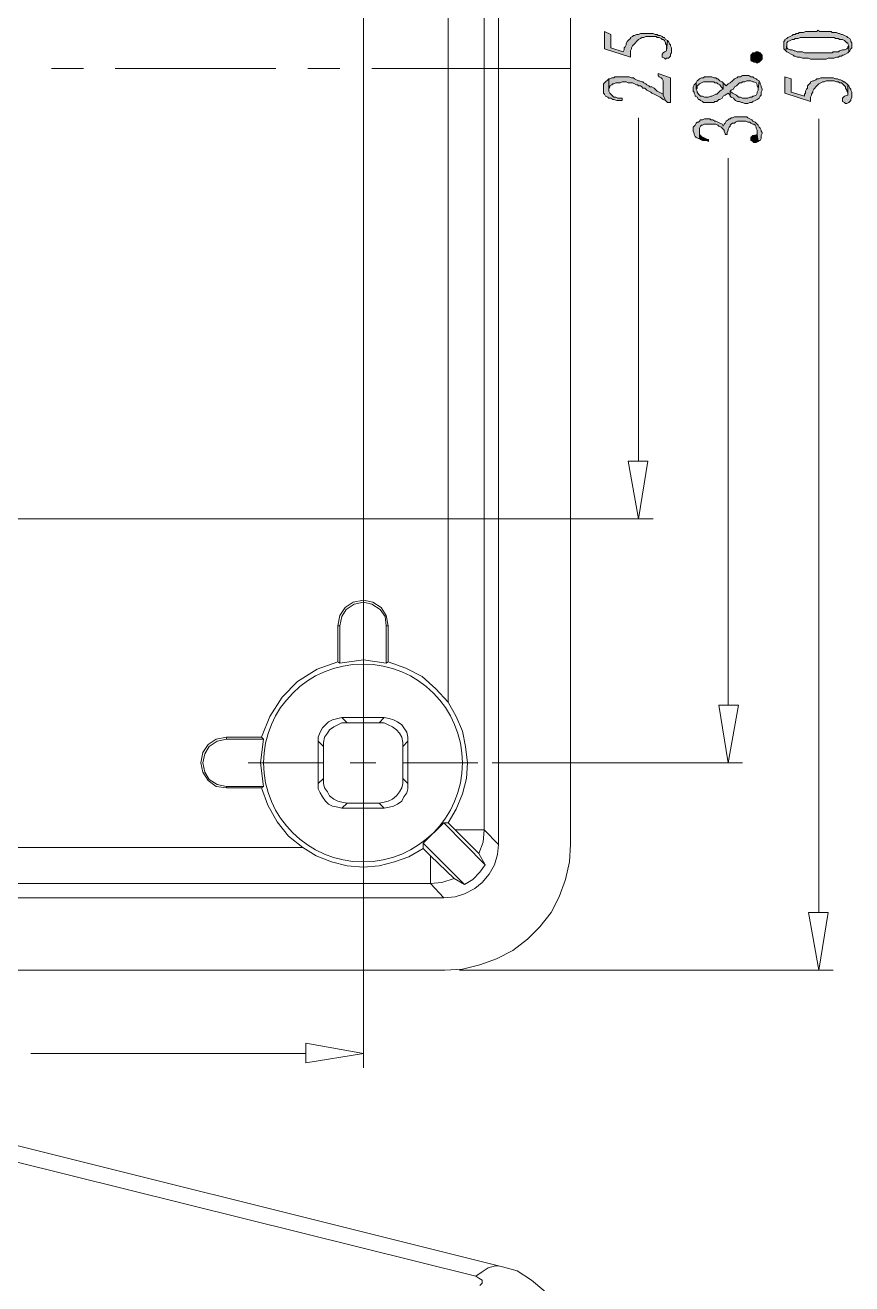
# Model space of a CAD drawing. Header units: millimetres. Extents: x 0 to 282, y 0 to 196.
# Drawn here: x 161.2 to 195.2, y 72.3 to 124 of the extents above; entities that cross this region are included whole.
import ezdxf

# ---------------------------------------------------------------- set-up
doc = ezdxf.new("R2010")
doc.units = ezdxf.units.MM

msp = doc.modelspace()

# ---------------------------------------------------------------- hatches: boundary and pattern name
h = msp.add_hatch(color=42)
h.dxf.hatch_style = 2
h.paths.add_polyline_path([(184.996561, 123.740227), (184.996561, 123.020561), (186.054894, 122.681894), (186.054894, 122.766561), (186.054894, 122.851227), (186.054894, 122.935894), (186.097227, 123.020561), (186.097227, 123.062894), (186.139561, 123.147561), (186.181894, 123.189894), (186.224227, 123.232227), (186.266561, 123.274561), (186.308894, 123.316894), (186.351227, 123.359228), (186.393561, 123.401561), (186.478228, 123.443894), (186.520561, 123.486227), (186.605227, 123.486227), (186.689894, 123.528561), (186.774561, 123.528561), (186.859227, 123.528561), (186.943894, 123.528561), (187.028561, 123.528561), (187.113227, 123.528561), (187.155561, 123.486227), (187.240227, 123.486227), (187.324894, 123.443894), (187.367227, 123.401561), (187.409561, 123.401561), (187.451894, 123.359228), (187.494227, 123.274561), (187.494227, 123.232227), (187.536561, 123.189894), (187.536561, 123.105227), (187.536561, 123.020561), (187.536561, 122.935894), (187.578894, 123.359228), (187.494227, 123.401561), (187.451894, 123.486227), (187.409561, 123.486227), (187.367227, 123.528561), (187.282561, 123.570894), (187.197894, 123.570894), (187.155561, 123.613227), (187.070894, 123.613227), (186.986227, 123.655561), (186.901561, 123.655561), (186.816894, 123.655561), (186.732227, 123.655561), (186.647561, 123.655561), (186.562894, 123.655561), (186.478228, 123.655561), (186.393561, 123.613227), (186.308894, 123.613227), (186.224227, 123.570894), (186.181894, 123.570894), (186.139561, 123.528561), (186.054894, 123.486227), (186.054894, 123.443894), (186.012561, 123.401561), (185.970227, 123.359228), (185.927894, 123.316894), (185.885561, 123.232227), (185.885561, 123.189894), (185.843227, 123.105227), (185.800894, 123.062894), (185.800894, 122.978227), (185.758561, 122.893561), (185.250561, 123.062894), (185.250561, 123.613227)])
h = msp.add_hatch(color=42)
h.dxf.hatch_style = 2
h.paths.add_polyline_path([(192.362561, 123.189894), (192.362561, 123.105227), (192.362561, 123.020561), (192.404894, 122.978227), (192.447228, 122.935894), (192.489561, 123.189894), (192.489561, 123.232227), (192.489561, 123.274561), (192.531894, 123.316894), (192.616561, 123.359228), (192.701227, 123.401561), (192.785894, 123.401561), (192.828228, 123.443894), (192.912894, 123.443894), (192.955227, 123.443894), (193.039894, 123.486227), (193.124561, 123.486227), (193.166894, 123.486227), (193.251561, 123.486227), (193.336227, 123.486227), (193.463227, 123.486227), (193.547894, 123.486227), (193.632561, 123.486227), (193.759561, 123.486227), (193.801894, 123.486227), (193.886561, 123.486227), (194.013561, 123.486227), (194.098227, 123.486227), (194.182894, 123.486227), (194.267561, 123.486227), (194.352227, 123.486227), (194.436894, 123.486227), (194.479227, 123.443894), (194.563894, 123.443894), (194.606227, 123.443894), (194.648561, 123.401561), (194.775561, 123.401561), (194.860228, 123.359228), (194.902561, 123.316894), (194.944894, 123.274561), (194.987227, 123.274561), (194.987227, 123.232227), (195.029561, 123.147561), (195.029561, 122.893561), (195.071894, 122.935894), (195.114227, 123.020561), (195.156561, 123.062894), (195.156561, 123.105227), (195.156561, 123.189894), (195.156561, 123.274561), (195.114227, 123.316894), (195.114227, 123.359228), (195.071894, 123.443894), (194.987227, 123.486227), (194.944894, 123.528561), (194.860228, 123.570894), (194.775561, 123.613227), (194.733228, 123.613227), (194.648561, 123.655561), (194.606227, 123.655561), (194.521561, 123.697894), (194.436894, 123.697894), (194.352227, 123.697894), (194.309894, 123.740227), (194.225227, 123.740227), (194.140561, 123.740227), (194.055894, 123.740227), (193.928894, 123.740227), (193.844227, 123.740227), (193.759561, 123.782561), (193.717227, 123.740227), (193.590228, 123.740227), (193.505561, 123.740227), (193.420894, 123.740227), (193.336227, 123.740227), (193.251561, 123.740227), (193.166894, 123.697894), (193.082227, 123.697894), (192.997561, 123.697894), (192.955227, 123.655561), (192.870561, 123.655561), (192.828228, 123.613227), (192.743561, 123.613227), (192.701227, 123.570894), (192.616561, 123.528561), (192.531894, 123.486227), (192.489561, 123.443894), (192.404894, 123.401561), (192.404894, 123.359228), (192.362561, 123.316894), (192.362561, 123.232227)])
h = msp.add_hatch(color=42)
h.dxf.hatch_style = 2
h.paths.add_polyline_path([(187.367227, 122.766561), (187.367227, 122.681894), (187.451894, 122.639561), (187.494227, 122.597227), (187.536561, 122.639561), (187.621227, 122.639561), (187.663561, 122.681894), (187.705894, 122.724227), (187.705894, 122.808894), (187.748227, 122.851227), (187.748227, 122.935894), (187.748227, 123.020561), (187.748227, 123.062894), (187.705894, 123.147561), (187.705894, 123.189894), (187.663561, 123.232227), (187.621227, 123.316894), (187.578894, 123.359228), (187.536561, 122.935894), (187.451894, 122.893561), (187.409561, 122.851227), (187.367227, 122.808894)])
h = msp.add_hatch(color=42)
h.dxf.hatch_style = 2
h.paths.add_polyline_path([(192.447228, 122.935894), (192.489561, 122.893561), (192.574227, 122.851227), (192.658894, 122.808894), (192.743561, 122.766561), (192.785894, 122.724227), (192.828228, 122.724227), (192.912894, 122.681894), (192.997561, 122.681894), (193.039894, 122.681894), (193.124561, 122.639561), (193.209227, 122.639561), (193.293894, 122.639561), (193.378561, 122.639561), (193.463227, 122.597227), (193.547894, 122.597227), (193.632561, 122.597227), (193.759561, 122.597227), (193.844227, 122.597227), (193.928894, 122.597227), (194.013561, 122.597227), (194.098227, 122.597227), (194.182894, 122.639561), (194.267561, 122.639561), (194.352227, 122.639561), (194.436894, 122.639561), (194.521561, 122.681894), (194.606227, 122.681894), (194.648561, 122.724227), (194.733228, 122.724227), (194.775561, 122.766561), (194.817894, 122.766561), (194.902561, 122.808894), (194.987227, 122.851227), (195.029561, 122.893561), (195.029561, 123.147561), (194.987227, 123.105227), (194.987227, 123.062894), (194.944894, 123.020561), (194.860228, 122.978227), (194.775561, 122.978227), (194.648561, 122.935894), (194.606227, 122.893561), (194.521561, 122.893561), (194.479227, 122.893561), (194.394561, 122.893561), (194.352227, 122.851227), (194.267561, 122.851227), (194.182894, 122.851227), (194.055894, 122.851227), (193.971227, 122.851227), (193.844227, 122.851227), (193.759561, 122.851227), (193.674894, 122.851227), (193.547894, 122.851227), (193.463227, 122.851227), (193.378561, 122.851227), (193.293894, 122.851227), (193.209227, 122.851227), (193.124561, 122.893561), (193.039894, 122.893561), (192.955227, 122.893561), (192.912894, 122.893561), (192.828228, 122.935894), (192.785894, 122.935894), (192.701227, 122.978227), (192.616561, 122.978227), (192.531894, 123.020561), (192.489561, 123.062894), (192.489561, 123.105227), (192.489561, 123.189894)])
h = msp.add_hatch(color=42)
h.dxf.hatch_style = 2
h.paths.add_polyline_path([(191.473561, 122.766561), (191.473561, 122.724227), (191.473561, 122.639561), (191.473561, 122.597227), (191.431227, 122.554894), (191.388894, 122.512561), (191.346561, 122.470227), (191.261894, 122.427894), (191.219561, 122.470227), (191.134894, 122.470227), (191.050227, 122.512561), (191.007894, 122.554894), (191.007894, 122.597227), (191.007894, 122.639561), (191.007894, 122.724227), (191.007894, 122.766561), (191.050227, 122.808894), (191.092561, 122.851227), (191.177227, 122.851227), (191.219561, 122.893561), (191.304227, 122.893561), (191.388894, 122.851227), (191.431227, 122.808894)])
h = msp.add_hatch(color=42)
h.dxf.hatch_style = 2
h.paths.add_polyline_path([(184.954227, 121.411894), (184.954227, 121.369561), (184.954227, 121.284894), (184.954227, 121.200227), (184.996561, 121.157894), (185.038894, 121.073227), (185.123561, 121.030894), (185.165894, 120.988561), (185.250561, 120.988561), (185.335228, 120.946227), (185.377561, 120.946227), (185.504561, 120.903894), (185.589227, 120.903894), (185.716227, 120.903894), (185.716227, 120.988561), (185.631561, 120.988561), (185.546894, 120.988561), (185.462228, 121.030894), (185.377561, 121.030894), (185.335228, 121.073227), (185.292894, 121.115561), (185.250561, 121.157894), (185.208227, 121.200227), (185.165894, 121.284894), (185.165894, 121.327227), (185.165894, 121.792894), (185.123561, 121.750561), (185.038894, 121.665894), (184.996561, 121.623561), (184.954227, 121.581227), (184.954227, 121.538894), (184.954227, 121.496561)])
h = msp.add_hatch(color=42)
h.dxf.hatch_style = 2
h.paths.add_polyline_path([(185.165894, 121.792894), (185.165894, 121.327227), (185.165894, 121.369561), (185.208227, 121.454227), (185.208227, 121.496561), (185.292894, 121.538894), (185.335228, 121.581227), (185.377561, 121.581227), (185.462228, 121.623561), (185.546894, 121.623561), (185.631561, 121.623561), (185.716227, 121.665894), (185.800894, 121.665894), (185.843227, 121.665894), (185.885561, 121.665894), (185.970227, 121.623561), (186.054894, 121.623561), (186.139561, 121.623561), (186.224227, 121.581227), (186.308894, 121.538894), (186.351227, 121.538894), (186.393561, 121.496561), (186.435894, 121.496561), (186.478228, 121.496561), (186.520561, 121.454227), (186.562894, 121.411894), (186.647561, 121.411894), (186.689894, 121.369561), (186.732227, 121.327227), (186.816894, 121.284894), (186.901561, 121.242561), (186.943894, 121.200227), (187.028561, 121.157894), (187.113227, 121.115561), (187.197894, 121.073227), (187.282561, 121.030894), (187.409561, 120.946227), (187.494227, 120.903894), (187.409561, 121.115561), (187.409561, 121.157894), (187.324894, 121.200227), (187.240227, 121.242561), (187.155561, 121.284894), (187.070894, 121.369561), (187.028561, 121.411894), (186.943894, 121.454227), (186.859227, 121.454227), (186.816894, 121.496561), (186.732227, 121.538894), (186.689894, 121.581227), (186.605227, 121.623561), (186.562894, 121.665894), (186.520561, 121.665894), (186.435894, 121.708227), (186.393561, 121.708227), (186.308894, 121.750561), (186.224227, 121.792894), (186.181894, 121.835228), (186.097227, 121.835228), (186.012561, 121.877561), (185.927894, 121.877561), (185.843227, 121.877561), (185.800894, 121.877561), (185.716227, 121.877561), (185.589227, 121.877561), (185.504561, 121.877561), (185.419894, 121.877561), (185.377561, 121.835228), (185.292894, 121.835228), (185.208227, 121.792894)])
h = msp.add_hatch(color=42)
h.dxf.hatch_style = 2
h.paths.add_polyline_path([(187.197894, 122.004561), (187.197894, 121.919894), (187.240227, 121.877561), (187.324894, 121.835228), (187.367227, 121.792894), (187.409561, 121.708227), (187.409561, 121.665894), (187.409561, 121.115561), (187.494227, 120.903894), (187.578894, 120.819227), (187.705894, 120.819227), (187.705894, 121.835228)])
h = msp.add_hatch(color=42)
h.dxf.hatch_style = 2
h.paths.add_polyline_path([(188.637227, 121.369561), (188.637227, 121.284894), (188.679561, 121.242561), (188.679561, 121.200227), (188.721894, 121.115561), (188.721894, 121.073227), (188.806561, 121.030894), (188.848894, 120.946227), (188.891227, 120.946227), (188.933561, 120.903894), (189.018227, 120.861561), (189.060561, 120.819227), (189.145227, 120.819227), (189.229894, 120.819227), (189.314561, 120.819227), (189.399227, 120.819227), (189.483894, 120.819227), (189.526228, 120.861561), (189.610894, 120.861561), (189.653227, 120.903894), (189.695561, 120.946227), (189.737894, 120.946227), (189.822561, 120.988561), (189.864894, 121.073227), (189.949561, 121.115561), (190.076561, 121.200227), (190.118894, 121.157894), (190.161227, 121.073227), (190.161227, 121.284894), (190.203561, 121.327227), (190.288227, 121.369561), (190.330561, 121.454227), (190.415227, 121.496561), (190.457561, 121.538894), (190.499894, 121.581227), (190.542228, 121.623561), (190.626894, 121.623561), (190.669228, 121.665894), (190.753894, 121.665894), (190.838561, 121.708227), (190.923227, 121.708227), (191.007894, 121.708227), (191.092561, 121.665894), (191.134894, 121.665894), (191.219561, 121.623561), (191.261894, 121.538894), (191.261894, 121.496561), (191.304227, 121.411894), (191.304227, 121.369561), (191.346561, 121.708227), (191.261894, 121.750561), (191.219561, 121.792894), (191.134894, 121.835228), (191.092561, 121.877561), (191.007894, 121.877561), (190.923227, 121.919894), (190.838561, 121.919894), (190.796227, 121.919894), (190.669228, 121.919894), (190.584561, 121.877561), (190.542228, 121.877561), (190.499894, 121.877561), (190.457561, 121.877561), (190.457561, 121.835228), (190.415227, 121.835228), (190.330561, 121.792894), (190.288227, 121.750561), (190.245894, 121.708227), (190.161227, 121.623561), (190.076561, 121.581227), (189.991894, 121.496561), (189.949561, 121.538894), (189.864894, 121.623561), (189.864894, 121.369561), (189.780227, 121.327227), (189.737894, 121.284894), (189.653227, 121.200227), (189.610894, 121.157894), (189.568561, 121.157894), (189.483894, 121.115561), (189.399227, 121.073227), (189.356894, 121.073227), (189.272227, 121.030894), (189.187561, 121.030894), (189.102894, 121.030894), (189.018227, 121.073227), (188.933561, 121.073227), (188.891227, 121.115561), (188.848894, 121.157894), (188.806561, 121.242561), (188.806561, 121.284894), (188.764227, 121.369561), (188.764227, 121.623561), (188.721894, 121.581227), (188.679561, 121.538894), (188.637227, 121.454227)])
h = msp.add_hatch(color=42)
h.dxf.hatch_style = 2
h.paths.add_polyline_path([(188.764227, 121.623561), (188.764227, 121.369561), (188.806561, 121.411894), (188.806561, 121.496561), (188.848894, 121.538894), (188.891227, 121.581227), (188.975894, 121.623561), (189.060561, 121.665894), (189.145227, 121.665894), (189.229894, 121.665894), (189.272227, 121.665894), (189.356894, 121.665894), (189.441561, 121.665894), (189.483894, 121.665894), (189.526228, 121.623561), (189.610894, 121.623561), (189.653227, 121.581227), (189.737894, 121.538894), (189.780227, 121.454227), (189.864894, 121.369561), (189.864894, 121.623561), (189.822561, 121.665894), (189.737894, 121.708227), (189.695561, 121.750561), (189.653227, 121.792894), (189.610894, 121.792894), (189.568561, 121.835228), (189.483894, 121.835228), (189.399227, 121.877561), (189.314561, 121.877561), (189.229894, 121.877561), (189.187561, 121.877561), (189.102894, 121.877561), (189.060561, 121.835228), (188.975894, 121.835228), (188.891227, 121.792894), (188.848894, 121.750561), (188.806561, 121.708227)])
h = msp.add_hatch(color=42)
h.dxf.hatch_style = 2
h.paths.add_polyline_path([(190.161227, 121.073227), (190.203561, 121.030894), (190.288227, 120.988561), (190.330561, 120.946227), (190.372894, 120.903894), (190.457561, 120.861561), (190.542228, 120.861561), (190.626894, 120.819227), (190.669228, 120.819227), (190.753894, 120.776894), (190.838561, 120.776894), (190.880894, 120.776894), (190.965561, 120.819227), (191.050227, 120.819227), (191.092561, 120.861561), (191.177227, 120.903894), (191.261894, 120.946227), (191.346561, 120.988561), (191.388894, 121.073227), (191.431227, 121.115561), (191.431227, 121.200227), (191.431227, 121.242561), (191.473561, 121.327227), (191.473561, 121.369561), (191.431227, 121.454227), (191.431227, 121.496561), (191.388894, 121.581227), (191.388894, 121.623561), (191.346561, 121.708227), (191.304227, 121.369561), (191.304227, 121.327227), (191.261894, 121.242561), (191.261894, 121.200227), (191.219561, 121.115561), (191.134894, 121.073227), (191.092561, 121.073227), (191.050227, 121.030894), (190.965561, 121.030894), (190.880894, 120.988561), (190.796227, 120.988561), (190.753894, 120.988561), (190.669228, 120.988561), (190.584561, 121.030894), (190.542228, 121.030894), (190.499894, 121.030894), (190.457561, 121.073227), (190.415227, 121.115561), (190.330561, 121.157894), (190.245894, 121.200227), (190.161227, 121.284894)])
h = msp.add_hatch(color=42)
h.dxf.hatch_style = 2
h.paths.add_polyline_path([(192.404894, 121.877561), (192.404894, 121.200227), (193.463227, 120.861561), (193.463227, 120.946227), (193.463227, 121.030894), (193.505561, 121.115561), (193.505561, 121.157894), (193.547894, 121.242561), (193.547894, 121.284894), (193.590228, 121.369561), (193.632561, 121.411894), (193.674894, 121.454227), (193.717227, 121.496561), (193.759561, 121.538894), (193.801894, 121.581227), (193.886561, 121.623561), (193.971227, 121.665894), (194.013561, 121.665894), (194.098227, 121.708227), (194.182894, 121.708227), (194.267561, 121.708227), (194.352227, 121.708227), (194.436894, 121.708227), (194.521561, 121.665894), (194.606227, 121.665894), (194.648561, 121.623561), (194.733228, 121.623561), (194.775561, 121.581227), (194.817894, 121.538894), (194.860228, 121.496561), (194.902561, 121.454227), (194.902561, 121.411894), (194.944894, 121.327227), (194.944894, 121.284894), (194.987227, 121.200227), (194.987227, 121.115561), (194.987227, 121.538894), (194.944894, 121.581227), (194.860228, 121.665894), (194.817894, 121.665894), (194.775561, 121.708227), (194.690894, 121.750561), (194.648561, 121.750561), (194.563894, 121.792894), (194.479227, 121.792894), (194.394561, 121.835228), (194.309894, 121.835228), (194.225227, 121.835228), (194.140561, 121.835228), (194.055894, 121.835228), (193.971227, 121.835228), (193.886561, 121.835228), (193.801894, 121.792894), (193.717227, 121.792894), (193.674894, 121.750561), (193.590228, 121.708227), (193.547894, 121.708227), (193.463227, 121.665894), (193.463227, 121.623561), (193.420894, 121.581227), (193.378561, 121.538894), (193.336227, 121.496561), (193.336227, 121.411894), (193.293894, 121.369561), (193.251561, 121.284894), (193.251561, 121.200227), (193.209227, 121.157894), (193.209227, 121.073227), (192.658894, 121.242561), (192.658894, 121.792894)])
h = msp.add_hatch(color=42)
h.dxf.hatch_style = 2
h.paths.add_polyline_path([(194.775561, 120.946227), (194.775561, 120.861561), (194.860228, 120.819227), (194.902561, 120.776894), (194.944894, 120.776894), (195.029561, 120.819227), (195.071894, 120.861561), (195.114227, 120.903894), (195.114227, 120.946227), (195.156561, 121.030894), (195.156561, 121.115561), (195.156561, 121.200227), (195.156561, 121.242561), (195.114227, 121.327227), (195.114227, 121.369561), (195.071894, 121.411894), (195.029561, 121.496561), (194.987227, 121.538894), (194.987227, 121.115561), (194.860228, 121.073227), (194.817894, 121.030894), (194.775561, 120.988561)])
h = msp.add_hatch(color=42)
h.dxf.hatch_style = 2
h.paths.add_polyline_path([(188.637227, 119.676227), (188.637227, 119.633894), (188.679561, 119.549228), (188.679561, 119.506894), (188.721894, 119.422227), (188.764227, 119.379894), (188.848894, 119.337561), (188.891227, 119.337561), (188.891227, 119.633894), (188.891227, 119.718561), (188.891227, 119.760894), (188.933561, 119.845561), (188.975894, 119.887894), (189.018227, 119.887894), (189.102894, 119.930227), (189.187561, 119.930227), (189.272227, 119.930227), (189.356894, 119.930227), (189.399227, 119.930227), (189.483894, 119.930227), (189.568561, 119.930227), (189.653227, 119.887894), (189.695561, 119.845561), (189.780227, 119.803227), (189.864894, 119.718561), (189.907227, 119.676227), (189.907227, 119.633894), (189.949561, 119.549228), (189.949561, 119.506894), (190.034227, 119.506894), (190.034227, 119.591561), (190.076561, 119.676227), (190.076561, 119.718561), (190.118894, 119.803227), (190.161227, 119.845561), (190.161227, 119.887894), (190.203561, 119.930227), (190.245894, 119.972561), (190.330561, 119.972561), (190.372894, 120.014894), (190.457561, 120.057227), (190.542228, 120.057227), (190.626894, 120.057227), (190.711561, 120.057227), (190.796227, 120.057227), (190.880894, 120.014894), (190.965561, 120.014894), (191.007894, 119.972561), (191.092561, 119.930227), (191.134894, 119.930227), (191.177227, 119.887894), (191.219561, 119.803227), (191.219561, 119.760894), (191.261894, 119.676227), (191.261894, 119.591561), (191.261894, 119.506894), (191.304227, 119.210561), (191.346561, 119.252894), (191.388894, 119.252894), (191.431227, 119.337561), (191.431227, 119.379894), (191.431227, 119.464561), (191.473561, 119.549228), (191.473561, 119.591561), (191.431227, 119.633894), (191.431227, 119.676227), (191.388894, 119.760894), (191.346561, 119.803227), (191.304227, 119.887894), (191.261894, 119.930227), (191.177227, 120.014894), (191.092561, 120.057227), (191.050227, 120.099561), (190.965561, 120.141894), (190.880894, 120.184227), (190.838561, 120.226561), (190.753894, 120.226561), (190.669228, 120.226561), (190.626894, 120.226561), (190.499894, 120.226561), (190.415227, 120.226561), (190.330561, 120.226561), (190.245894, 120.184227), (190.203561, 120.184227), (190.161227, 120.141894), (190.118894, 120.141894), (190.076561, 120.099561), (189.991894, 120.057227), (189.949561, 119.972561), (189.907227, 119.930227), (189.864894, 119.845561), (189.822561, 119.930227), (189.737894, 119.972561), (189.653227, 120.014894), (189.568561, 120.057227), (189.526228, 120.057227), (189.441561, 120.099561), (189.356894, 120.099561), (189.314561, 120.141894), (189.229894, 120.141894), (189.187561, 120.141894), (189.102894, 120.141894), (189.018227, 120.099561), (188.933561, 120.099561), (188.891227, 120.057227), (188.848894, 120.014894), (188.806561, 120.014894), (188.764227, 119.972561), (188.721894, 119.887894), (188.679561, 119.845561), (188.637227, 119.803227), (188.637227, 119.760894)])
h = msp.add_hatch(color=42)
h.dxf.hatch_style = 2
h.paths.add_polyline_path([(188.891227, 119.337561), (188.933561, 119.295227), (189.018227, 119.252894), (189.102894, 119.252894), (189.187561, 119.252894), (189.272227, 119.210561), (189.272227, 119.295227), (189.229894, 119.295227), (189.145227, 119.337561), (189.060561, 119.379894), (189.018227, 119.379894), (188.975894, 119.422227), (188.933561, 119.464561), (188.891227, 119.506894), (188.891227, 119.549228), (188.891227, 119.633894)])
h = msp.add_hatch(color=42)
h.dxf.hatch_style = 2
h.paths.add_polyline_path([(191.007894, 119.295227), (191.007894, 119.252894), (191.092561, 119.210561), (191.134894, 119.168228), (191.219561, 119.168228), (191.304227, 119.210561), (191.261894, 119.506894), (191.134894, 119.464561), (191.092561, 119.464561), (191.050227, 119.422227), (191.007894, 119.379894)])

# ---------------------------------------------------------------- linework, layer by layer
at = {"color": 0, "lineweight": 0}
for points in [[(180.636227, 90.339227), (180.636227, 154.135561)], [(183.599561, 154.135561), (183.599561, 90.339227)], [(178.561894, 153.542894), (178.561894, 96.181227)], [(180.043561, 153.542894), (180.043561, 90.931894)], [(176.106561, 99.313894), (176.021894, 99.737227), (175.810228, 100.075894), (175.471561, 100.287561), (175.090561, 100.372227), (174.667228, 100.287561), (174.328561, 100.075894), (174.116894, 99.737227), (174.032227, 99.313894)], [(176.021894, 99.313894), (175.979561, 99.694894), (175.767894, 99.991227), (175.429228, 100.202894), (175.090561, 100.287561), (174.709561, 100.202894), (174.370894, 99.991227), (174.201561, 99.694894), (174.116894, 99.313894)], [(174.032227, 97.832227), (174.032227, 99.313894)], [(174.032227, 99.313894), (174.116894, 99.313894)], [(174.116894, 97.789894), (174.116894, 99.313894)], [(176.021894, 99.313894), (176.021894, 97.789894)], [(176.106561, 99.313894), (176.021894, 99.313894)], [(176.106561, 99.313894), (176.106561, 97.832227)], [(174.032227, 97.832227), (173.185561, 97.535894), (172.381227, 97.027894), (171.746227, 96.392894), (171.238227, 95.588561), (170.899561, 94.741894)], [(174.116894, 97.789894), (174.032227, 97.832227)], [(176.021894, 97.789894), (175.090561, 97.916894), (174.116894, 97.789894)], [(176.106561, 97.832227), (176.021894, 97.789894)], [(178.561894, 96.181227), (178.053894, 96.731561), (177.503561, 97.239561), (176.826227, 97.578227), (176.106561, 97.832227)], [(178.561894, 91.228227), (178.900561, 91.778561), (179.154561, 92.413561), (179.323894, 93.048561), (179.366227, 93.683561), (179.281561, 94.360894), (179.154561, 94.995894), (178.900561, 95.588561), (178.561894, 96.181227)], [(174.201561, 95.546227), (174.032227, 95.503894), (173.820561, 95.461561), (173.651228, 95.376894), (173.524227, 95.249894), (173.397227, 95.122894), (173.312561, 94.953561), (173.227894, 94.741894), (173.227894, 94.572561)], [(174.413227, 95.334561), (174.201561, 95.334561), (174.032227, 95.249894), (173.862894, 95.165227), (173.693561, 95.038227), (173.608894, 94.911227), (173.481894, 94.741894), (173.439561, 94.530227), (173.439561, 94.360894)], [(174.201561, 95.546227), (174.413227, 95.334561)], [(175.937228, 95.546227), (174.201561, 95.546227)], [(175.725561, 95.334561), (174.413227, 95.334561)], [(175.937228, 95.546227), (175.725561, 95.334561)], [(176.699227, 94.360894), (176.699227, 94.530227), (176.656894, 94.741894), (176.572228, 94.911227), (176.445227, 95.038227), (176.275894, 95.165227), (176.106561, 95.249894), (175.937228, 95.334561), (175.725561, 95.334561)], [(176.910894, 94.572561), (176.910894, 94.741894), (176.868561, 94.953561), (176.741561, 95.122894), (176.656894, 95.249894), (176.487561, 95.376894), (176.318227, 95.461561), (176.148894, 95.503894), (175.937228, 95.546227)], [(169.460227, 94.741894), (169.036894, 94.657227), (168.698228, 94.445561), (168.486561, 94.106894), (168.401894, 93.683561), (168.486561, 93.302561), (168.698228, 92.963894), (169.036894, 92.709894), (169.460227, 92.667561)], [(169.460227, 94.657227), (169.079227, 94.572561), (168.740561, 94.360894), (168.571227, 94.064561), (168.486561, 93.683561), (168.571227, 93.302561), (168.740561, 93.006227), (169.079227, 92.794561), (169.460227, 92.709894)], [(169.460227, 94.657227), (169.460227, 94.741894)], [(169.460227, 94.741894), (170.899561, 94.741894)], [(169.460227, 94.657227), (170.984227, 94.657227)], [(170.984227, 94.657227), (170.857227, 93.683561), (170.984227, 92.709894)], [(170.899561, 94.741894), (170.984227, 94.657227)], [(173.227894, 94.572561), (173.439561, 94.360894)], [(173.227894, 94.572561), (173.227894, 92.836894)], [(173.439561, 93.048561), (173.439561, 94.360894)], [(176.910894, 94.572561), (176.699227, 94.360894)], [(176.699227, 93.048561), (176.699227, 94.360894)], [(176.910894, 92.836894), (176.910894, 94.572561)], [(169.460227, 92.709894), (169.460227, 92.667561)], [(170.984227, 92.709894), (169.460227, 92.709894)], [(170.899561, 92.667561), (169.460227, 92.667561)], [(170.984227, 92.709894), (170.899561, 92.667561)], [(170.899561, 92.667561), (171.153561, 91.947894), (171.534561, 91.270561), (172.000227, 90.677894), (172.592894, 90.212227)], [(173.227894, 92.836894), (173.439561, 93.048561)], [(173.227894, 92.836894), (173.227894, 92.625227), (173.312561, 92.455894), (173.397227, 92.286561), (173.524227, 92.117227), (173.651228, 91.990227), (173.820561, 91.905561), (174.032227, 91.863227), (174.201561, 91.820894)], [(173.439561, 93.048561), (173.439561, 92.836894), (173.481894, 92.667561), (173.608894, 92.498227), (173.693561, 92.328894), (173.862894, 92.201894), (174.032227, 92.117227), (174.201561, 92.074894), (174.413227, 92.032561)], [(175.725561, 92.032561), (175.937228, 92.074894), (176.106561, 92.117227), (176.275894, 92.201894), (176.445227, 92.328894), (176.572228, 92.498227), (176.656894, 92.667561), (176.699227, 92.836894), (176.699227, 93.048561)], [(175.937228, 91.820894), (176.148894, 91.863227), (176.318227, 91.905561), (176.487561, 91.990227), (176.656894, 92.117227), (176.741561, 92.286561), (176.868561, 92.455894), (176.910894, 92.625227), (176.910894, 92.836894)], [(176.910894, 92.836894), (176.699227, 93.048561)], [(174.201561, 91.820894), (174.413227, 92.032561)], [(174.201561, 91.820894), (175.937228, 91.820894)], [(175.725561, 92.032561), (174.413227, 92.032561)], [(175.937228, 91.820894), (175.725561, 92.032561)], [(177.545894, 90.381561), (178.392561, 91.228227)], [(178.392561, 91.228227), (178.561894, 91.228227)], [(180.085894, 89.492561), (178.392561, 91.228227)], [(178.858228, 90.931894), (178.561894, 91.228227)], [(179.831894, 89.958227), (178.858228, 90.931894)], [(178.858228, 90.931894), (180.043561, 90.931894)], [(179.831894, 89.958227), (180.001228, 90.423894), (180.043561, 90.931894)], [(180.043561, 90.931894), (180.636227, 90.339227)], [(172.592894, 90.212227), (137.456227, 90.212227)], [(172.592894, 90.212227), (173.143227, 89.873561), (173.778227, 89.619561), (174.413227, 89.450227), (175.090561, 89.407894), (175.725561, 89.450227), (176.360561, 89.619561), (176.953228, 89.831227), (177.545894, 90.169894)], [(177.545894, 90.169894), (177.545894, 90.381561)], [(177.545894, 90.381561), (179.239227, 88.688227)], [(177.545894, 90.169894), (177.842228, 89.873561)], [(178.392561, 88.137894), (178.858228, 88.180227), (179.239227, 88.307227), (179.662561, 88.518894), (179.958894, 88.772894), (180.255227, 89.111561), (180.466894, 89.492561), (180.593894, 89.915894), (180.636227, 90.339227)], [(178.434894, 85.174561), (179.154561, 85.216894), (179.874227, 85.386227), (180.551561, 85.640228), (181.228894, 85.978894), (181.821561, 86.444561), (182.329561, 86.952561), (182.795227, 87.545227), (183.133894, 88.180227), (183.387894, 88.899894), (183.557227, 89.619561), (183.599561, 90.339227)], [(177.842228, 89.873561), (178.815894, 88.942228)], [(177.842228, 89.873561), (177.842228, 88.730561)], [(179.239227, 88.688227), (179.577894, 88.899894), (179.874227, 89.196227), (180.085894, 89.492561)], [(180.085894, 89.492561), (179.831894, 89.958227)], [(177.842228, 88.730561), (178.307894, 88.772894), (178.815894, 88.942228)], [(178.815894, 88.942228), (179.239227, 88.688227)], [(177.842228, 88.730561), (137.456227, 88.730561)], [(177.842228, 88.730561), (178.392561, 88.137894)], [(136.905894, 88.137894), (178.392561, 88.137894)], [(178.434894, 85.174561), (136.863561, 85.174561)], [(156.887227, 78.951561), (180.805561, 72.982561)], [(179.704894, 72.601561), (155.828894, 78.528227)], [(179.704894, 72.601561), (179.958894, 72.770894), (180.212894, 72.940228), (180.509227, 73.024894), (180.636227, 73.024894), (180.805561, 72.982561)], [(183.345561, 70.400228), (183.218561, 70.865894), (182.922227, 71.458561), (182.498894, 72.008894), (181.990894, 72.432227), (181.398227, 72.813227), (180.805561, 72.982561)], [(179.874227, 72.220561), (179.958894, 72.305227), (179.958894, 72.389894), (179.958894, 72.432227), (179.831894, 72.516894), (179.704894, 72.601561)]]:
    msp.add_lwpolyline(points, dxfattribs=at)
at = {"color": 131, "lineweight": 0}
for points in [[(175.090561, 136.821227), (175.090561, 81.152894)], [(144.187227, 103.716561), (186.986227, 103.716561)], [(180.382227, 93.683561), (190.669228, 93.683561)], [(179.027561, 85.174561), (194.394561, 85.174561)]]:
    msp.add_lwpolyline(points, dxfattribs=at)
at = {"color": 42, "lineweight": 0}
for points in [[(184.996561, 123.740227), (184.996561, 123.020561), (186.054894, 122.681894), (186.054894, 122.766561), (186.054894, 122.851227), (186.054894, 122.935894), (186.097227, 123.020561), (186.097227, 123.062894), (186.139561, 123.147561), (186.181894, 123.189894), (186.224227, 123.232227), (186.266561, 123.274561), (186.308894, 123.316894), (186.351227, 123.359228), (186.393561, 123.401561), (186.478228, 123.443894), (186.520561, 123.486227), (186.605227, 123.486227), (186.689894, 123.528561), (186.774561, 123.528561), (186.859227, 123.528561), (186.943894, 123.528561), (187.028561, 123.528561), (187.113227, 123.528561), (187.155561, 123.486227), (187.240227, 123.486227), (187.324894, 123.443894), (187.367227, 123.401561), (187.409561, 123.401561), (187.451894, 123.359228), (187.494227, 123.274561), (187.494227, 123.232227), (187.536561, 123.189894), (187.536561, 123.105227), (187.536561, 123.020561), (187.536561, 122.935894), (187.578894, 123.359228), (187.494227, 123.401561), (187.451894, 123.486227), (187.409561, 123.486227), (187.367227, 123.528561), (187.282561, 123.570894), (187.197894, 123.570894), (187.155561, 123.613227), (187.070894, 123.613227), (186.986227, 123.655561), (186.901561, 123.655561), (186.816894, 123.655561), (186.732227, 123.655561), (186.647561, 123.655561), (186.562894, 123.655561), (186.478228, 123.655561), (186.393561, 123.613227), (186.308894, 123.613227), (186.224227, 123.570894), (186.181894, 123.570894), (186.139561, 123.528561), (186.054894, 123.486227), (186.054894, 123.443894), (186.012561, 123.401561), (185.970227, 123.359228), (185.927894, 123.316894), (185.885561, 123.232227), (185.885561, 123.189894), (185.843227, 123.105227), (185.800894, 123.062894), (185.800894, 122.978227), (185.758561, 122.893561), (185.250561, 123.062894), (185.250561, 123.613227)], [(192.362561, 123.189894), (192.362561, 123.105227), (192.362561, 123.020561), (192.404894, 122.978227), (192.447228, 122.935894), (192.489561, 123.189894), (192.489561, 123.232227), (192.489561, 123.274561), (192.531894, 123.316894), (192.616561, 123.359228), (192.701227, 123.401561), (192.785894, 123.401561), (192.828228, 123.443894), (192.912894, 123.443894), (192.955227, 123.443894), (193.039894, 123.486227), (193.124561, 123.486227), (193.166894, 123.486227), (193.251561, 123.486227), (193.336227, 123.486227), (193.463227, 123.486227), (193.547894, 123.486227), (193.632561, 123.486227), (193.759561, 123.486227), (193.801894, 123.486227), (193.886561, 123.486227), (194.013561, 123.486227), (194.098227, 123.486227), (194.182894, 123.486227), (194.267561, 123.486227), (194.352227, 123.486227), (194.436894, 123.486227), (194.479227, 123.443894), (194.563894, 123.443894), (194.606227, 123.443894), (194.648561, 123.401561), (194.775561, 123.401561), (194.860228, 123.359228), (194.902561, 123.316894), (194.944894, 123.274561), (194.987227, 123.274561), (194.987227, 123.232227), (195.029561, 123.147561), (195.029561, 122.893561), (195.071894, 122.935894), (195.114227, 123.020561), (195.156561, 123.062894), (195.156561, 123.105227), (195.156561, 123.189894), (195.156561, 123.274561), (195.114227, 123.316894), (195.114227, 123.359228), (195.071894, 123.443894), (194.987227, 123.486227), (194.944894, 123.528561), (194.860228, 123.570894), (194.775561, 123.613227), (194.733228, 123.613227), (194.648561, 123.655561), (194.606227, 123.655561), (194.521561, 123.697894), (194.436894, 123.697894), (194.352227, 123.697894), (194.309894, 123.740227), (194.225227, 123.740227), (194.140561, 123.740227), (194.055894, 123.740227), (193.928894, 123.740227), (193.844227, 123.740227), (193.759561, 123.782561), (193.717227, 123.740227), (193.590228, 123.740227), (193.505561, 123.740227), (193.420894, 123.740227), (193.336227, 123.740227), (193.251561, 123.740227), (193.166894, 123.697894), (193.082227, 123.697894), (192.997561, 123.697894), (192.955227, 123.655561), (192.870561, 123.655561), (192.828228, 123.613227), (192.743561, 123.613227), (192.701227, 123.570894), (192.616561, 123.528561), (192.531894, 123.486227), (192.489561, 123.443894), (192.404894, 123.401561), (192.404894, 123.359228), (192.362561, 123.316894), (192.362561, 123.232227)], [(187.367227, 122.766561), (187.367227, 122.681894), (187.451894, 122.639561), (187.494227, 122.597227), (187.536561, 122.639561), (187.621227, 122.639561), (187.663561, 122.681894), (187.705894, 122.724227), (187.705894, 122.808894), (187.748227, 122.851227), (187.748227, 122.935894), (187.748227, 123.020561), (187.748227, 123.062894), (187.705894, 123.147561), (187.705894, 123.189894), (187.663561, 123.232227), (187.621227, 123.316894), (187.578894, 123.359228), (187.536561, 122.935894), (187.451894, 122.893561), (187.409561, 122.851227), (187.367227, 122.808894)], [(192.447228, 122.935894), (192.489561, 122.893561), (192.574227, 122.851227), (192.658894, 122.808894), (192.743561, 122.766561), (192.785894, 122.724227), (192.828228, 122.724227), (192.912894, 122.681894), (192.997561, 122.681894), (193.039894, 122.681894), (193.124561, 122.639561), (193.209227, 122.639561), (193.293894, 122.639561), (193.378561, 122.639561), (193.463227, 122.597227), (193.547894, 122.597227), (193.632561, 122.597227), (193.759561, 122.597227), (193.844227, 122.597227), (193.928894, 122.597227), (194.013561, 122.597227), (194.098227, 122.597227), (194.182894, 122.639561), (194.267561, 122.639561), (194.352227, 122.639561), (194.436894, 122.639561), (194.521561, 122.681894), (194.606227, 122.681894), (194.648561, 122.724227), (194.733228, 122.724227), (194.775561, 122.766561), (194.817894, 122.766561), (194.902561, 122.808894), (194.987227, 122.851227), (195.029561, 122.893561), (195.029561, 123.147561), (194.987227, 123.105227), (194.987227, 123.062894), (194.944894, 123.020561), (194.860228, 122.978227), (194.775561, 122.978227), (194.648561, 122.935894), (194.606227, 122.893561), (194.521561, 122.893561), (194.479227, 122.893561), (194.394561, 122.893561), (194.352227, 122.851227), (194.267561, 122.851227), (194.182894, 122.851227), (194.055894, 122.851227), (193.971227, 122.851227), (193.844227, 122.851227), (193.759561, 122.851227), (193.674894, 122.851227), (193.547894, 122.851227), (193.463227, 122.851227), (193.378561, 122.851227), (193.293894, 122.851227), (193.209227, 122.851227), (193.124561, 122.893561), (193.039894, 122.893561), (192.955227, 122.893561), (192.912894, 122.893561), (192.828228, 122.935894), (192.785894, 122.935894), (192.701227, 122.978227), (192.616561, 122.978227), (192.531894, 123.020561), (192.489561, 123.062894), (192.489561, 123.105227), (192.489561, 123.189894)], [(191.473561, 122.766561), (191.473561, 122.724227), (191.473561, 122.639561), (191.473561, 122.597227), (191.431227, 122.554894), (191.388894, 122.512561), (191.346561, 122.470227), (191.261894, 122.427894), (191.219561, 122.470227), (191.134894, 122.470227), (191.050227, 122.512561), (191.007894, 122.554894), (191.007894, 122.597227), (191.007894, 122.639561), (191.007894, 122.724227), (191.007894, 122.766561), (191.050227, 122.808894), (191.092561, 122.851227), (191.177227, 122.851227), (191.219561, 122.893561), (191.304227, 122.893561), (191.388894, 122.851227), (191.431227, 122.808894)], [(184.954227, 121.411894), (184.954227, 121.369561), (184.954227, 121.284894), (184.954227, 121.200227), (184.996561, 121.157894), (185.038894, 121.073227), (185.123561, 121.030894), (185.165894, 120.988561), (185.250561, 120.988561), (185.335228, 120.946227), (185.377561, 120.946227), (185.504561, 120.903894), (185.589227, 120.903894), (185.716227, 120.903894), (185.716227, 120.988561), (185.631561, 120.988561), (185.546894, 120.988561), (185.462228, 121.030894), (185.377561, 121.030894), (185.335228, 121.073227), (185.292894, 121.115561), (185.250561, 121.157894), (185.208227, 121.200227), (185.165894, 121.284894), (185.165894, 121.327227), (185.165894, 121.792894), (185.123561, 121.750561), (185.038894, 121.665894), (184.996561, 121.623561), (184.954227, 121.581227), (184.954227, 121.538894), (184.954227, 121.496561)], [(185.165894, 121.792894), (185.165894, 121.327227), (185.165894, 121.369561), (185.208227, 121.454227), (185.208227, 121.496561), (185.292894, 121.538894), (185.335228, 121.581227), (185.377561, 121.581227), (185.462228, 121.623561), (185.546894, 121.623561), (185.631561, 121.623561), (185.716227, 121.665894), (185.800894, 121.665894), (185.843227, 121.665894), (185.885561, 121.665894), (185.970227, 121.623561), (186.054894, 121.623561), (186.139561, 121.623561), (186.224227, 121.581227), (186.308894, 121.538894), (186.351227, 121.538894), (186.393561, 121.496561), (186.435894, 121.496561), (186.478228, 121.496561), (186.520561, 121.454227), (186.562894, 121.411894), (186.647561, 121.411894), (186.689894, 121.369561), (186.732227, 121.327227), (186.816894, 121.284894), (186.901561, 121.242561), (186.943894, 121.200227), (187.028561, 121.157894), (187.113227, 121.115561), (187.197894, 121.073227), (187.282561, 121.030894), (187.409561, 120.946227), (187.494227, 120.903894), (187.409561, 121.115561), (187.409561, 121.157894), (187.324894, 121.200227), (187.240227, 121.242561), (187.155561, 121.284894), (187.070894, 121.369561), (187.028561, 121.411894), (186.943894, 121.454227), (186.859227, 121.454227), (186.816894, 121.496561), (186.732227, 121.538894), (186.689894, 121.581227), (186.605227, 121.623561), (186.562894, 121.665894), (186.520561, 121.665894), (186.435894, 121.708227), (186.393561, 121.708227), (186.308894, 121.750561), (186.224227, 121.792894), (186.181894, 121.835228), (186.097227, 121.835228), (186.012561, 121.877561), (185.927894, 121.877561), (185.843227, 121.877561), (185.800894, 121.877561), (185.716227, 121.877561), (185.589227, 121.877561), (185.504561, 121.877561), (185.419894, 121.877561), (185.377561, 121.835228), (185.292894, 121.835228), (185.208227, 121.792894)], [(187.197894, 122.004561), (187.197894, 121.919894), (187.240227, 121.877561), (187.324894, 121.835228), (187.367227, 121.792894), (187.409561, 121.708227), (187.409561, 121.665894), (187.409561, 121.115561), (187.494227, 120.903894), (187.578894, 120.819227), (187.705894, 120.819227), (187.705894, 121.835228)], [(188.637227, 121.369561), (188.637227, 121.284894), (188.679561, 121.242561), (188.679561, 121.200227), (188.721894, 121.115561), (188.721894, 121.073227), (188.806561, 121.030894), (188.848894, 120.946227), (188.891227, 120.946227), (188.933561, 120.903894), (189.018227, 120.861561), (189.060561, 120.819227), (189.145227, 120.819227), (189.229894, 120.819227), (189.314561, 120.819227), (189.399227, 120.819227), (189.483894, 120.819227), (189.526228, 120.861561), (189.610894, 120.861561), (189.653227, 120.903894), (189.695561, 120.946227), (189.737894, 120.946227), (189.822561, 120.988561), (189.864894, 121.073227), (189.949561, 121.115561), (190.076561, 121.200227), (190.118894, 121.157894), (190.161227, 121.073227), (190.161227, 121.284894), (190.203561, 121.327227), (190.288227, 121.369561), (190.330561, 121.454227), (190.415227, 121.496561), (190.457561, 121.538894), (190.499894, 121.581227), (190.542228, 121.623561), (190.626894, 121.623561), (190.669228, 121.665894), (190.753894, 121.665894), (190.838561, 121.708227), (190.923227, 121.708227), (191.007894, 121.708227), (191.092561, 121.665894), (191.134894, 121.665894), (191.219561, 121.623561), (191.261894, 121.538894), (191.261894, 121.496561), (191.304227, 121.411894), (191.304227, 121.369561), (191.346561, 121.708227), (191.261894, 121.750561), (191.219561, 121.792894), (191.134894, 121.835228), (191.092561, 121.877561), (191.007894, 121.877561), (190.923227, 121.919894), (190.838561, 121.919894), (190.796227, 121.919894), (190.669228, 121.919894), (190.584561, 121.877561), (190.542228, 121.877561), (190.499894, 121.877561), (190.457561, 121.877561), (190.457561, 121.835228), (190.415227, 121.835228), (190.330561, 121.792894), (190.288227, 121.750561), (190.245894, 121.708227), (190.161227, 121.623561), (190.076561, 121.581227), (189.991894, 121.496561), (189.949561, 121.538894), (189.864894, 121.623561), (189.864894, 121.369561), (189.780227, 121.327227), (189.737894, 121.284894), (189.653227, 121.200227), (189.610894, 121.157894), (189.568561, 121.157894), (189.483894, 121.115561), (189.399227, 121.073227), (189.356894, 121.073227), (189.272227, 121.030894), (189.187561, 121.030894), (189.102894, 121.030894), (189.018227, 121.073227), (188.933561, 121.073227), (188.891227, 121.115561), (188.848894, 121.157894), (188.806561, 121.242561), (188.806561, 121.284894), (188.764227, 121.369561), (188.764227, 121.623561), (188.721894, 121.581227), (188.679561, 121.538894), (188.637227, 121.454227)], [(188.764227, 121.623561), (188.764227, 121.369561), (188.806561, 121.411894), (188.806561, 121.496561), (188.848894, 121.538894), (188.891227, 121.581227), (188.975894, 121.623561), (189.060561, 121.665894), (189.145227, 121.665894), (189.229894, 121.665894), (189.272227, 121.665894), (189.356894, 121.665894), (189.441561, 121.665894), (189.483894, 121.665894), (189.526228, 121.623561), (189.610894, 121.623561), (189.653227, 121.581227), (189.737894, 121.538894), (189.780227, 121.454227), (189.864894, 121.369561), (189.864894, 121.623561), (189.822561, 121.665894), (189.737894, 121.708227), (189.695561, 121.750561), (189.653227, 121.792894), (189.610894, 121.792894), (189.568561, 121.835228), (189.483894, 121.835228), (189.399227, 121.877561), (189.314561, 121.877561), (189.229894, 121.877561), (189.187561, 121.877561), (189.102894, 121.877561), (189.060561, 121.835228), (188.975894, 121.835228), (188.891227, 121.792894), (188.848894, 121.750561), (188.806561, 121.708227)], [(190.161227, 121.073227), (190.203561, 121.030894), (190.288227, 120.988561), (190.330561, 120.946227), (190.372894, 120.903894), (190.457561, 120.861561), (190.542228, 120.861561), (190.626894, 120.819227), (190.669228, 120.819227), (190.753894, 120.776894), (190.838561, 120.776894), (190.880894, 120.776894), (190.965561, 120.819227), (191.050227, 120.819227), (191.092561, 120.861561), (191.177227, 120.903894), (191.261894, 120.946227), (191.346561, 120.988561), (191.388894, 121.073227), (191.431227, 121.115561), (191.431227, 121.200227), (191.431227, 121.242561), (191.473561, 121.327227), (191.473561, 121.369561), (191.431227, 121.454227), (191.431227, 121.496561), (191.388894, 121.581227), (191.388894, 121.623561), (191.346561, 121.708227), (191.304227, 121.369561), (191.304227, 121.327227), (191.261894, 121.242561), (191.261894, 121.200227), (191.219561, 121.115561), (191.134894, 121.073227), (191.092561, 121.073227), (191.050227, 121.030894), (190.965561, 121.030894), (190.880894, 120.988561), (190.796227, 120.988561), (190.753894, 120.988561), (190.669228, 120.988561), (190.584561, 121.030894), (190.542228, 121.030894), (190.499894, 121.030894), (190.457561, 121.073227), (190.415227, 121.115561), (190.330561, 121.157894), (190.245894, 121.200227), (190.161227, 121.284894)], [(192.404894, 121.877561), (192.404894, 121.200227), (193.463227, 120.861561), (193.463227, 120.946227), (193.463227, 121.030894), (193.505561, 121.115561), (193.505561, 121.157894), (193.547894, 121.242561), (193.547894, 121.284894), (193.590228, 121.369561), (193.632561, 121.411894), (193.674894, 121.454227), (193.717227, 121.496561), (193.759561, 121.538894), (193.801894, 121.581227), (193.886561, 121.623561), (193.971227, 121.665894), (194.013561, 121.665894), (194.098227, 121.708227), (194.182894, 121.708227), (194.267561, 121.708227), (194.352227, 121.708227), (194.436894, 121.708227), (194.521561, 121.665894), (194.606227, 121.665894), (194.648561, 121.623561), (194.733228, 121.623561), (194.775561, 121.581227), (194.817894, 121.538894), (194.860228, 121.496561), (194.902561, 121.454227), (194.902561, 121.411894), (194.944894, 121.327227), (194.944894, 121.284894), (194.987227, 121.200227), (194.987227, 121.115561), (194.987227, 121.538894), (194.944894, 121.581227), (194.860228, 121.665894), (194.817894, 121.665894), (194.775561, 121.708227), (194.690894, 121.750561), (194.648561, 121.750561), (194.563894, 121.792894), (194.479227, 121.792894), (194.394561, 121.835228), (194.309894, 121.835228), (194.225227, 121.835228), (194.140561, 121.835228), (194.055894, 121.835228), (193.971227, 121.835228), (193.886561, 121.835228), (193.801894, 121.792894), (193.717227, 121.792894), (193.674894, 121.750561), (193.590228, 121.708227), (193.547894, 121.708227), (193.463227, 121.665894), (193.463227, 121.623561), (193.420894, 121.581227), (193.378561, 121.538894), (193.336227, 121.496561), (193.336227, 121.411894), (193.293894, 121.369561), (193.251561, 121.284894), (193.251561, 121.200227), (193.209227, 121.157894), (193.209227, 121.073227), (192.658894, 121.242561), (192.658894, 121.792894)], [(194.775561, 120.946227), (194.775561, 120.861561), (194.860228, 120.819227), (194.902561, 120.776894), (194.944894, 120.776894), (195.029561, 120.819227), (195.071894, 120.861561), (195.114227, 120.903894), (195.114227, 120.946227), (195.156561, 121.030894), (195.156561, 121.115561), (195.156561, 121.200227), (195.156561, 121.242561), (195.114227, 121.327227), (195.114227, 121.369561), (195.071894, 121.411894), (195.029561, 121.496561), (194.987227, 121.538894), (194.987227, 121.115561), (194.860228, 121.073227), (194.817894, 121.030894), (194.775561, 120.988561)], [(188.637227, 119.676227), (188.637227, 119.633894), (188.679561, 119.549228), (188.679561, 119.506894), (188.721894, 119.422227), (188.764227, 119.379894), (188.848894, 119.337561), (188.891227, 119.337561), (188.891227, 119.633894), (188.891227, 119.718561), (188.891227, 119.760894), (188.933561, 119.845561), (188.975894, 119.887894), (189.018227, 119.887894), (189.102894, 119.930227), (189.187561, 119.930227), (189.272227, 119.930227), (189.356894, 119.930227), (189.399227, 119.930227), (189.483894, 119.930227), (189.568561, 119.930227), (189.653227, 119.887894), (189.695561, 119.845561), (189.780227, 119.803227), (189.864894, 119.718561), (189.907227, 119.676227), (189.907227, 119.633894), (189.949561, 119.549228), (189.949561, 119.506894), (190.034227, 119.506894), (190.034227, 119.591561), (190.076561, 119.676227), (190.076561, 119.718561), (190.118894, 119.803227), (190.161227, 119.845561), (190.161227, 119.887894), (190.203561, 119.930227), (190.245894, 119.972561), (190.330561, 119.972561), (190.372894, 120.014894), (190.457561, 120.057227), (190.542228, 120.057227), (190.626894, 120.057227), (190.711561, 120.057227), (190.796227, 120.057227), (190.880894, 120.014894), (190.965561, 120.014894), (191.007894, 119.972561), (191.092561, 119.930227), (191.134894, 119.930227), (191.177227, 119.887894), (191.219561, 119.803227), (191.219561, 119.760894), (191.261894, 119.676227), (191.261894, 119.591561), (191.261894, 119.506894), (191.304227, 119.210561), (191.346561, 119.252894), (191.388894, 119.252894), (191.431227, 119.337561), (191.431227, 119.379894), (191.431227, 119.464561), (191.473561, 119.549228), (191.473561, 119.591561), (191.431227, 119.633894), (191.431227, 119.676227), (191.388894, 119.760894), (191.346561, 119.803227), (191.304227, 119.887894), (191.261894, 119.930227), (191.177227, 120.014894), (191.092561, 120.057227), (191.050227, 120.099561), (190.965561, 120.141894), (190.880894, 120.184227), (190.838561, 120.226561), (190.753894, 120.226561), (190.669228, 120.226561), (190.626894, 120.226561), (190.499894, 120.226561), (190.415227, 120.226561), (190.330561, 120.226561), (190.245894, 120.184227), (190.203561, 120.184227), (190.161227, 120.141894), (190.118894, 120.141894), (190.076561, 120.099561), (189.991894, 120.057227), (189.949561, 119.972561), (189.907227, 119.930227), (189.864894, 119.845561), (189.822561, 119.930227), (189.737894, 119.972561), (189.653227, 120.014894), (189.568561, 120.057227), (189.526228, 120.057227), (189.441561, 120.099561), (189.356894, 120.099561), (189.314561, 120.141894), (189.229894, 120.141894), (189.187561, 120.141894), (189.102894, 120.141894), (189.018227, 120.099561), (188.933561, 120.099561), (188.891227, 120.057227), (188.848894, 120.014894), (188.806561, 120.014894), (188.764227, 119.972561), (188.721894, 119.887894), (188.679561, 119.845561), (188.637227, 119.803227), (188.637227, 119.760894)], [(188.891227, 119.337561), (188.933561, 119.295227), (189.018227, 119.252894), (189.102894, 119.252894), (189.187561, 119.252894), (189.272227, 119.210561), (189.272227, 119.295227), (189.229894, 119.295227), (189.145227, 119.337561), (189.060561, 119.379894), (189.018227, 119.379894), (188.975894, 119.422227), (188.933561, 119.464561), (188.891227, 119.506894), (188.891227, 119.549228), (188.891227, 119.633894)], [(191.007894, 119.295227), (191.007894, 119.252894), (191.092561, 119.210561), (191.134894, 119.168228), (191.219561, 119.168228), (191.304227, 119.210561), (191.261894, 119.506894), (191.134894, 119.464561), (191.092561, 119.464561), (191.050227, 119.422227), (191.007894, 119.379894)]]:
    msp.add_lwpolyline(points, close=True, dxfattribs=at)
at = {"color": 1, "lineweight": 0}
for points in [[(162.263561, 122.216227), (163.575894, 122.216227)], [(164.888227, 122.216227), (171.492227, 122.216227)], [(172.804561, 122.216227), (174.116894, 122.216227)], [(175.429228, 122.216227), (183.599561, 122.216227)], [(175.090561, 95.334561), (175.090561, 98.382561)], [(175.090561, 93.133228), (175.090561, 94.233894)], [(170.349227, 93.683561), (173.439561, 93.683561)], [(174.540227, 93.683561), (175.598561, 93.683561)], [(176.699227, 93.683561), (179.789561, 93.683561)], [(175.090561, 88.984561), (175.090561, 92.074894)]]:
    msp.add_lwpolyline(points, dxfattribs=at)
at = {"color": 3, "lineweight": 0}
for points in [[(186.393561, 106.087227), (186.393561, 120.184227)], [(193.801894, 87.545227), (193.801894, 120.141894)], [(190.076561, 96.054227), (190.076561, 118.533227)], [(172.719894, 81.745561), (161.416894, 81.745561)]]:
    msp.add_lwpolyline(points, dxfattribs=at)
for points in [[(186.774561, 106.087227), (186.393561, 103.716561), (185.970227, 106.087227)], [(190.499894, 96.054227), (190.076561, 93.683561), (189.695561, 96.054227)], [(194.182894, 87.545227), (193.801894, 85.174561), (193.378561, 87.545227)], [(172.719894, 82.168894), (175.090561, 81.745561), (172.719894, 81.364561)]]:
    msp.add_lwpolyline(points, close=True, dxfattribs=at)
at = {"color": 0, "lineweight": 0}
msp.add_ellipse((175.069394, 93.683561), major_axis=(4.085167, 0), ratio=0.994819, start_param=0, end_param=6.283185, dxfattribs=at)

doc.saveas('drawing.dxf')
